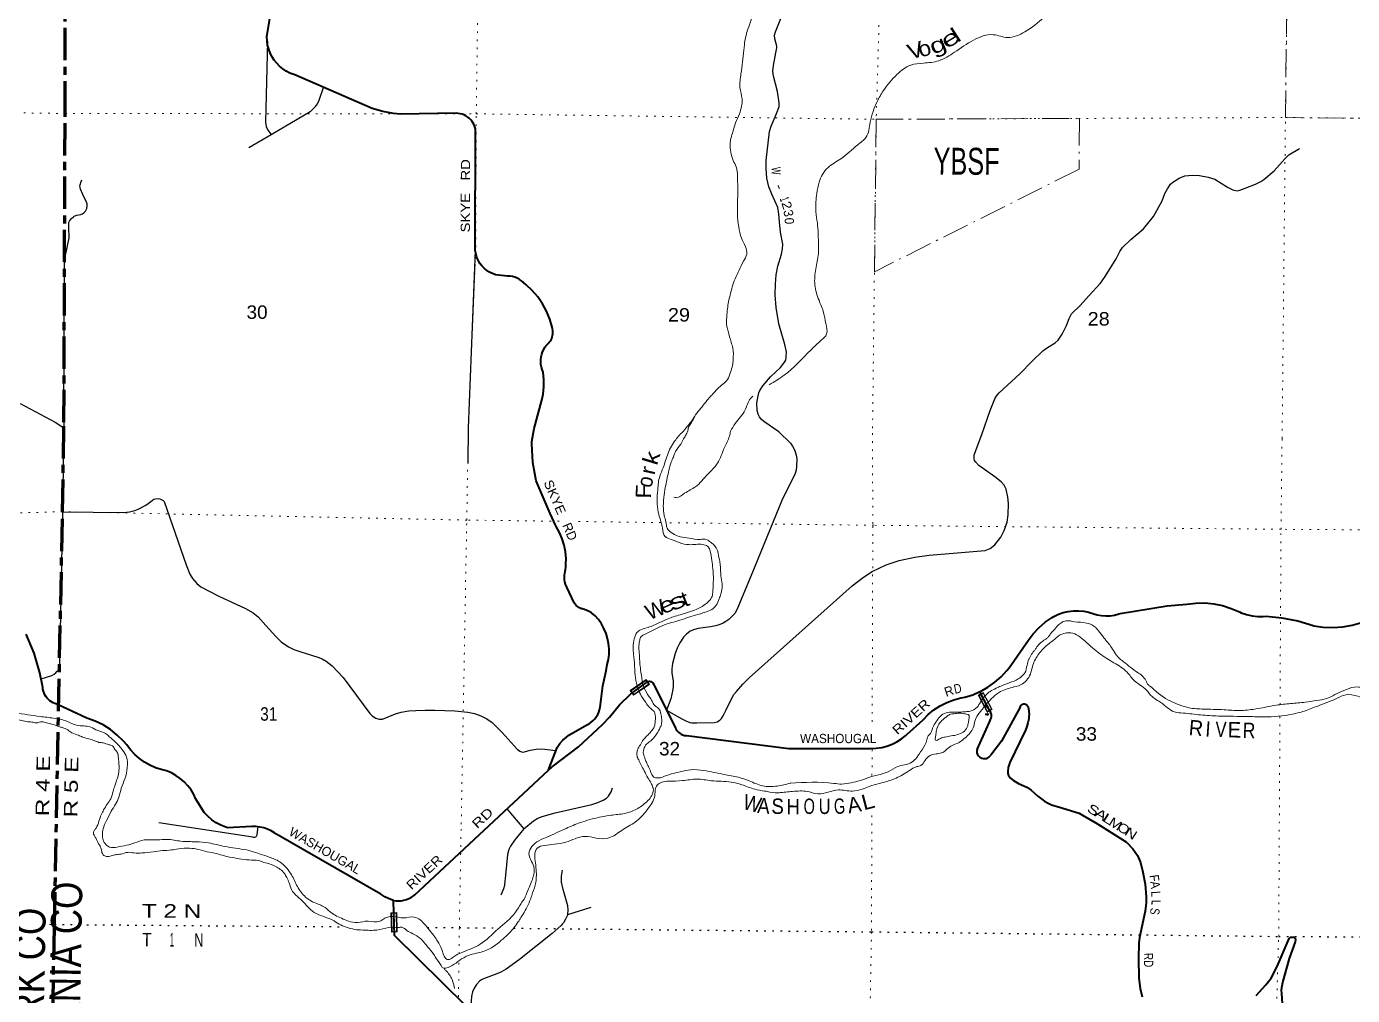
# Model space of a CAD drawing. Header units: feet. Extents: x -481249 to -254670, y -730376 to -544252.
# Drawn here: x -320127 to -302916, y -691409 to -678822 of the extents above; entities that cross this region are included whole.
import ezdxf
from ezdxf.enums import TextEntityAlignment as Align

# ---------------------------------------------------------------- set-up
doc = ezdxf.new("R2010")
doc.units = ezdxf.units.FT
doc.header["$LTSCALE"] = 70
for name, pattern in [('DOT_DASHED', [7.7, 5, -1.2, 0.3, -1.2]), ('DOTTED', [1.5, 0.3, -1.2]), ('LONG_DASH_SHORT_DASH', [9.9, 6, -1.2, 1.5, -1.2])]:
    doc.linetypes.add(name, pattern=pattern)
for name, color, linetype, lineweight in [('11', 7, 'LONG_DASH_SHORT_DASH', 60), ('26', 7, 'Continuous', 40), ('27', 7, 'Continuous', 13), ('29', 7, 'Continuous', 25), ('31', 7, 'Continuous', 13), ('39', 7, 'Continuous', 13), ('41', 7, 'Continuous', 13), ('44', 7, 'DOT_DASHED', 13), ('6', 7, 'DOTTED', 25), ('61', 7, 'Continuous', 13), ('7', 7, 'DOTTED', 13)]:
    doc.layers.add(name, color=color, linetype=linetype, lineweight=lineweight)
doc.layers.add('12', color=7, linetype='Continuous')
doc.layers.add('30', color=7, linetype='Continuous')

msp = doc.modelspace()

# ---------------------------------------------------------------- linework, layer by layer
at = {"layer": '11'}
for points in [[(-319641.43, -683962.72), (-319626.52, -679952.84), (-319631.01, -674639.32), (-319662.13, -669373.55), (-319514.74, -664080.04), (-319471.65, -658803.22), (-319294.19, -653664.43), (-319210.59, -648350.04), (-319207.82, -643094.74), (-319203.18, -638320.79)], [(-320091.77, -711793.19), (-319965.6, -706366.29), (-319927.27, -701065.78), (-319863.26, -695795.63), (-319764.79, -690485.84), (-319659.74, -685124.06), (-319641.43, -683962.72)]]:
    msp.add_lwpolyline(points, dxfattribs=at)
at = {"layer": '26'}
for p, q in [((-307786.04, -688211.23), (-307632.93, -687865.59)), ((-305846.34, -689421.94), (-306257.27, -689162.91)), ((-315359.35, -690335.42), (-315363.77, -690172.47))]:
    msp.add_line(p, q, dxfattribs=at)
for points in [[(-316997.24, -679062.97), (-317005.11, -679010.05), (-317007.41, -678956.6), (-316905.16, -678314.54)], [(-313538.11, -684045.74), (-313438.03, -683674.99), (-313422.24, -683598.16), (-313411.89, -683502.45), (-313411.6, -683406.19), (-313421.38, -683310.42), (-313421.41, -683310.36), (-313434.38, -683279.08), (-313444, -683246.62), (-313450.19, -683213.33), (-313452.85, -683179.57), (-313451.98, -683145.72), (-313447.57, -683112.15), (-313439.68, -683079.23), (-313428.39, -683047.3), (-313413.82, -683016.74), (-313397.51, -682989.01), (-313378.38, -682963.15), (-313356.66, -682939.42), (-313354.87, -682937.68), (-313341.85, -682924.21), (-313329.36, -682908.36), (-313318.6, -682891.29), (-313309.69, -682873.19), (-313302.71, -682854.26), (-313297.75, -682834.71), (-313294.86, -682814.74), (-313294.27, -682799.45), (-313295.35, -682775.5), (-313300.86, -682749.45), (-313305.62, -682726.9), (-313336.29, -682622.15), (-313377.74, -682521.18), (-313429.52, -682425.09), (-313491.06, -682334.94), (-313561.69, -682251.72), (-313640.63, -682176.34), (-313676.83, -682145.74), (-313701.89, -682124.55), (-313726.83, -682107.89), (-313731.72, -682104.69), (-313759.71, -682090.28), (-313789.07, -682078.87), (-313819.45, -682070.59), (-313850.53, -682065.54), (-313881.97, -682063.76), (-314037.89, -682045.71), (-314058.18, -682039.44), (-314093.33, -682025.35), (-314126.81, -682007.67), (-314158.25, -681986.58), (-314187.33, -681962.32), (-314213.7, -681935.16), (-314237.1, -681905.38), (-314257.25, -681873.33), (-314273.94, -681839.34), (-314286.99, -681803.79), (-314296.25, -681767.08), (-314301.62, -681729.6), (-314298.28, -680168.29), (-314301.34, -680150.68), (-314308.17, -680124.94), (-314317.65, -680100.06), (-314329.68, -680076.3), (-314344.14, -680053.93), (-314360.85, -680033.19), (-314379.63, -680014.32), (-314400.29, -679997.51), (-314422.59, -679982.95), (-314446.29, -679970.8), (-314471.13, -679961.2), (-314496.84, -679954.24), (-314523.13, -679950.01), (-314549.72, -679948.56), (-315272.56, -679961.23), (-315365, -679952.77), (-315504.18, -679927.74), (-315639.97, -679888.31), (-316645.35, -679450.35), (-316658.83, -679446.03), (-316708.59, -679426.39), (-316756.03, -679401.65), (-316800.63, -679372.09), (-316841.89, -679338.03), (-316879.36, -679299.84), (-316912.63, -679257.95), (-316941.35, -679212.8), (-316965.19, -679164.9), (-316983.89, -679114.78), (-316997.24, -679062.97)], [(-313353.46, -688482.24), (-313344.01, -688457.48), (-313240.19, -688185.46), (-313204.45, -688136.76), (-313163.82, -688092.06), (-313118.74, -688051.85), (-313086.34, -688027.68), (-312854.67, -687893.72), (-312825.6, -687877.77), (-312798.35, -687858.87), (-312773.23, -687837.23), (-312750.5, -687813.07), (-312730.43, -687786.68), (-312713.22, -687758.33), (-312699.08, -687728.34), (-312688.14, -687697.03), (-312680.54, -687664.75), (-312679.97, -687661.52), (-312644.91, -687385.58), (-312601.76, -687191.64), (-312589.83, -687109.88), (-312574.5, -687043.08), (-312566.23, -686975.04), (-312565.12, -686906.51), (-312571.19, -686838.24), (-312584.35, -686770.97), (-312604.47, -686705.46), (-312631.34, -686642.4), (-312664.64, -686582.5), (-312704.03, -686526.4), (-312747.33, -686476.53), (-312767.81, -686457.56), (-312794.11, -686437.56), (-312822.36, -686420.41), (-312852.24, -686406.31), (-312883.43, -686395.41), (-312915.59, -686387.84), (-312923.08, -686385.25), (-312942.14, -686377.07), (-312960.23, -686366.94), (-312977.17, -686354.97), (-312992.76, -686341.3), (-313006.84, -686326.07), (-313019.25, -686309.46), (-313115.39, -686106.16), (-313123, -686090.15), (-313133.02, -686063.47), (-313140.19, -686035.88), (-313144.44, -686007.69), (-313145.72, -685979.21), (-313144.01, -685950.76), (-313139.34, -685922.64), (-313130.4, -685875.56), (-313128.29, -685850.73), (-313126.15, -685825.58), (-313125.65, -685800.73), (-313124.35, -685736.56), (-313131.89, -685647.7), (-313148.67, -685560.11), (-313174.52, -685474.75), (-313209.14, -685392.57), (-313252.17, -685314.45), (-313256.55, -685307.48), (-313330.84, -685146.37), (-313512.34, -684723.63), (-313553.09, -684484.35), (-313568.61, -684242.13), (-313568.76, -684212.28), (-313538.11, -684045.74)], [(-307760.44, -687465.47), (-307742.77, -687457.82), (-307646.92, -687403.83), (-307557.24, -687340.12), (-307474.7, -687267.38), (-307400.22, -687186.41), (-307372.05, -687150.83), (-307125.98, -686799.33), (-307060.15, -686711.74), (-306985.53, -686631.51), (-306902.94, -686559.52), (-306813.27, -686496.55), (-306794.25, -686484.92), (-306733.42, -686456.66), (-306669.97, -686434.91), (-306604.6, -686419.92), (-306538.01, -686411.84), (-306470.95, -686410.77), (-306404.14, -686416.71), (-306338.32, -686429.61), (-306327.3, -686432.48), (-306231.56, -686463.67), (-306175.22, -686473.33), (-306118.18, -686477.05), (-306061.07, -686474.79), (-306004.5, -686466.57), (-305949.11, -686452.48), (-305933.14, -686447.25), (-305322.99, -686346.49), (-305067.08, -686323.52), (-304950.59, -686310.35), (-304833.35, -686309.44), (-304716.67, -686320.79), (-304601.81, -686344.27), (-304490.03, -686379.63), (-304382.56, -686426.47), (-304359.76, -686438.2), (-304290.27, -686461.06), (-304218.77, -686476.53), (-304146.04, -686484.44), (-304072.89, -686484.71), (-304037.98, -686482.13), (-303830.73, -686501.47), (-303626.63, -686542.37), (-303427.92, -686604.37), (-303418.86, -686607.76), (-303294.2, -686625.26), (-303168.39, -686629.63), (-303042.81, -686620.83), (-302918.84, -686598.96)], [(-302918.84, -686598.96), (-302797.84, -686564.24)], [(-315363.77, -690172.47), (-315419.22, -690152.44), (-315475.69, -690125.29), (-315529.02, -690092.38), (-316891.49, -689306.92), (-316907.59, -689295.87), (-316952.33, -689269.71), (-316999.56, -689248.37), (-317048.76, -689232.09), (-317099.39, -689221.03), (-317150.91, -689215.33), (-317202.73, -689215.05), (-317519.17, -689231.26), (-317541.56, -689223.77), (-317604.96, -689197.46), (-317665.27, -689164.68), (-317721.82, -689125.77), (-317773.99, -689081.16), (-317821.21, -689031.35), (-317933.29, -688847.76), (-317957, -688797.72), (-317992.03, -688738.89), (-318033.03, -688684.05), (-318079.53, -688633.79), (-318131.03, -688588.67), (-318186.96, -688549.17), (-318246.72, -688515.75), (-318309.64, -688488.75), (-318377.29, -688474.33), (-318453.84, -688450.03), (-318527.43, -688417.86), (-318597.25, -688378.18), (-318662.55, -688331.41), (-318722.59, -688278.08), (-318776.73, -688218.76), (-318824.38, -688154.11), (-318867.3, -688104.88), (-318948.79, -688025.64), (-319038.12, -687955.36), (-319134.31, -687894.8), (-319236.3, -687844.63), (-319342.97, -687805.4), (-319725.31, -687626.56), (-319733.76, -687624.61), (-319758.05, -687617.17), (-319781.43, -687607.23), (-319803.64, -687594.9), (-319824.44, -687580.32), (-319843.61, -687563.64), (-319860.92, -687545.06), (-319876.2, -687524.76), (-319889.27, -687502.98), (-319900, -687479.95), (-319908.26, -687455.93), (-319913.96, -687431.17), (-319917.04, -687405.96), (-319954.36, -687215.54), (-320028.85, -686960.42), (-320129.61, -686714.49)], [(-313353.46, -688482.24), (-313305.01, -688437.01), (-312962.94, -688179.42), (-312649.67, -687887.48), (-312561.32, -687793.12), (-312429.2, -687634.67), (-312281.24, -687490.91), (-312270.98, -687479.77), (-312064.74, -687333.7)], [(-312064.74, -687333.7), (-312059.55, -687331.27), (-312054.12, -687329.41), (-312048.54, -687328.12), (-312042.85, -687327.42), (-312037.11, -687327.32), (-312031.4, -687327.82), (-312025.77, -687328.92), (-312023.1, -687329.73), (-311998.11, -687345.66), (-311985.67, -687370.67), (-311704.24, -687936.89), (-311695.12, -687952.87), (-311684.38, -687967.81), (-311672.13, -687981.54), (-311658.52, -687993.92), (-311643.69, -688004.81), (-311627.8, -688014.09), (-311611.03, -688021.66), (-311610.76, -688021.75), (-311585.7, -688029.39), (-311560.76, -688032.53), (-310233.91, -688199.71), (-309167.05, -688200.57), (-309096.63, -688197.29), (-309026.93, -688186.68), (-308958.73, -688168.83), (-308892.76, -688143.96), (-308829.76, -688112.33), (-308770.41, -688074.28), (-308715.36, -688030.24), (-308701.37, -688017.44), (-308490.38, -687826.24), (-308422.4, -687758.46), (-308347.71, -687698.15), (-308267.13, -687645.99), (-308181.53, -687602.53), (-308091.86, -687568.26), (-307999.1, -687543.55), (-307948.73, -687534.38), (-307843.75, -687501.5), (-307760.44, -687465.47)], [(-307632.93, -687865.59), (-307620.08, -687837.78), (-307614.32, -687824.55), (-307607.2, -687804.88), (-307601.44, -687783.52), (-307603.47, -687758.76), (-307611.61, -687734.18), (-307623.13, -687710.1), (-307740.74, -687490.68), (-307760.44, -687465.47)], [(-307229.54, -687661.22), (-307472.6, -688102.87), (-307610.74, -688287.44)], [(-307229.54, -687661.22), (-307216.11, -687638.29), (-307206.77, -687628.95), (-307187.58, -687618.57), (-307172.52, -687619.6), (-307161.1, -687623.75), (-307137.76, -687643.49), (-307126.85, -687660.1), (-307119.59, -687686.06), (-307112.85, -687751.49), (-307115.44, -687789.9), (-307117.51, -687813.78), (-307129.45, -687867.79), (-307142.42, -687915.55), (-307158.51, -687963.32), (-307361.94, -688382.84), (-307383.72, -688447.23), (-307391, -688499.14), (-307388.91, -688525.11), (-307380.61, -688548.99), (-307353.64, -688586.37), (-307316.26, -688616.49), (-307249.85, -688652.83), (-307141.91, -688702.67), (-307087.92, -688740.06), (-307000.75, -688818.98), (-306915.11, -688883.36), (-306867.9, -688910.36), (-306820.66, -688931.12), (-306689.39, -688972.66), (-306506.72, -689026.66), (-306462.59, -689042.24), (-306419.53, -689064.04), (-306257.27, -689162.91)], [(-307786.04, -688211.23), (-307790.59, -688234.34), (-307790.59, -688255.11), (-307782.29, -688276.92), (-307770.87, -688294.57), (-307754.27, -688311.18), (-307728.32, -688326.76), (-307709.64, -688330.91), (-307689.92, -688331.95), (-307666.04, -688329.87), (-307647.36, -688321.57), (-307634.91, -688311.18), (-307610.74, -688287.44)], [(-315363.77, -690172.47), (-315330.09, -690177.51), (-315296.08, -690179.01), (-315262.09, -690176.94), (-315228.5, -690171.33), (-315195.68, -690162.25), (-315164, -690149.78), (-315133.79, -690134.06), (-315105.39, -690115.28), (-315088.25, -690101.7), (-313353.46, -688482.24)], [(-305846.34, -689421.94), (-305765.65, -689503.29), (-305706.49, -689588.44), (-305666.01, -689679.82), (-305635.91, -689804.43), (-305605.81, -689964.35), (-305594.4, -690128.41), (-305595.43, -690205.26), (-305606.85, -690311.18), (-305681.58, -690655.93), (-305687.81, -690728.62), (-305691.96, -690930.07), (-305687.81, -691181.37), (-305673.28, -691316.36), (-305646.29, -691426.43)], [(-312301.94, -692414.32), (-312346, -692403.14), (-312459.12, -692383.1), (-312519.21, -692376), (-312573.72, -692375), (-312629.53, -692379.53), (-312747.39, -692379.98), (-312864.65, -692368.11), (-312980.03, -692344.05), (-313092.26, -692308.05), (-313200.11, -692260.53), (-313302.41, -692201.99), (-314010.6, -691802.93), (-314418.15, -691549.68), (-315351.37, -690629.45), (-315359.35, -690335.42)], [(-304164.18, -691409.83), (-304041.71, -691270.67), (-303973.2, -691181.38), (-303931.69, -691110.76), (-303879.79, -691000.68), (-303738.64, -690668.39), (-303730.86, -690658.01), (-303716.33, -690652.82), (-303702.84, -690649.7), (-303680.52, -690651.77), (-303664.44, -690662.16), (-303655.1, -690674.62), (-303654.06, -690681.89), (-303659.76, -690709.93), (-303738.64, -690930.07), (-303821.67, -691220.82), (-303838.28, -691308.06), (-303840.36, -691339.21), (-303838.28, -691382.82), (-303825.82, -691578.04)]]:
    msp.add_lwpolyline(points, dxfattribs=at)
at = {"layer": '29'}
for p, q in [((-317001.15, -679011.76), (-317027.04, -680065.11)), ((-314301.62, -681729.6), (-314392.85, -684034.2)), ((-319641.43, -683962.72), (-319633.76, -681912.22)), ((-320208.92, -683719.43), (-319756.58, -683961.14)), ((-319756.58, -683961.14), (-319642.64, -684036.73)), ((-314392.85, -684034.2), (-314398.18, -684497.99)), ((-318339.92, -684993.12), (-318054.02, -685814.32)), ((-319659.74, -685124.06), (-318867.2, -685133.62)), ((-309407.84, -686087.05), (-310745.89, -687282.62)), ((-313892.25, -688985.21), (-313670.2, -689245.67)), ((-317188.24, -689353.41), (-318409.18, -689166.44)), ((-313101.95, -690355.98), (-312796.66, -690261.53))]:
    msp.add_line(p, q, dxfattribs=at)
for points in [[(-310354.61, -681360.49), (-310359.94, -681260.23), (-310375.93, -681174.92), (-310452.67, -681000.03), (-310489.97, -680906.18), (-310516.62, -680791.01), (-310524.08, -680665.18), (-310525.15, -680560.67), (-310482.51, -680185.3), (-310463.32, -680114.91), (-310410.04, -679993.35), (-310373.79, -679910.16), (-310358.87, -679861.1), (-310358.88, -679814.19), (-310380.19, -679664.89), (-310431.35, -679468.68), (-310438.81, -679400.42), (-310431.35, -679327.91), (-310399.37, -679165.82), (-310386.58, -679099.7), (-310388.72, -679076.24), (-310414.3, -678982.4), (-310416.42, -678935.47), (-310405.77, -678892.82), (-310337.56, -678717.93)], [(-316447.26, -679929.95), (-316408.67, -679897.39), (-316374.56, -679861.13), (-316348.98, -679824.87), (-316327.66, -679780.09), (-316272.24, -679613.73)], [(-316447.26, -679929.95), (-316952.25, -680230.11), (-317241.95, -680398.67)], [(-317027.04, -680065.11), (-317018.34, -680119.2), (-316999.15, -680161.86), (-316952.25, -680230.11)], [(-305793.78, -681586.61), (-305629.64, -681450.11), (-305497.47, -681288.02), (-305386.63, -681087.53), (-305349.32, -680989.42), (-305318.41, -680929.7), (-305276.84, -680869.99), (-305245.93, -680844.39), (-305163.86, -680791.07), (-305092.45, -680763.34), (-304997.58, -680752.68), (-304900.59, -680759.08), (-304788.67, -680778.27), (-304704.47, -680806), (-304538.2, -680908.38), (-304466.78, -680944.63), (-304414.56, -680955.3), (-304377.25, -680946.77), (-304307.97, -680921.17), (-304175.8, -680869.99), (-304104.39, -680835.86), (-304064.95, -680810.27), (-303932.79, -680695.09), (-303795.29, -680541.53), (-303740.93, -680490.34), (-303604.5, -680405.03)], [(-319633.76, -681912.22), (-319620.37, -681796.64), (-319575.6, -681566.3), (-319574, -681527.9), (-319577.74, -681468.19), (-319579.87, -681385.01), (-319577.73, -681366.88), (-319570.8, -681350.88), (-319556.68, -681331.16), (-319545.76, -681318.89), (-319536.96, -681309.83), (-319515.91, -681293.3), (-319506.58, -681285.84), (-319496.73, -681280.5), (-319486.33, -681276.78), (-319474.34, -681274.11), (-319424.26, -681265.58), (-319412.79, -681260.78), (-319399.73, -681253.84), (-319382.08, -681241.63), (-319369.62, -681230.39), (-319360.75, -681219.23), (-319352.3, -681201.59), (-319345.38, -681184.53), (-319338.98, -681156.8), (-319338.71, -681142.94), (-319341.12, -681126.94), (-319350.17, -681103.49), (-319396.54, -681003.24), (-319426.39, -680935), (-319432.24, -680913.67), (-319433.3, -680888.07), (-319430.65, -680877.41), (-319417.86, -680836.89), (-319407.2, -680813.43)], [(-310361.45, -684088.3), (-310554.99, -683953.98), (-310590.16, -683924.11), (-310613.61, -683889.98), (-310630.66, -683857.99), (-310644.52, -683808.95), (-310647.72, -683715.1), (-310631.73, -683621.26), (-310621.07, -683580.73), (-310609.35, -683550.87), (-310567.78, -683489.03), (-310469.72, -683373.85), (-310341.82, -683250.15), (-310295.98, -683196.82), (-310272.54, -683156.3), (-310265.08, -683117.92), (-310262.94, -683047.53), (-310282.13, -682951.56), (-310363.13, -682682.83), (-310397.24, -682473.81), (-310411.1, -682307.44), (-310405.77, -682170.95), (-310396.17, -682049.37), (-310375.92, -681936.35), (-310329.03, -681778.52), (-310314.1, -681708.12), (-310311.97, -681650.55), (-310341.82, -681492.72), (-310354.61, -681360.49)], [(-307727.07, -684123.27), (-307618.54, -683809), (-307559.92, -683657.57), (-307532.2, -683614.92), (-307503.43, -683578.66), (-307234.83, -683335.52), (-307072.82, -683169.16), (-306936.39, -683036.92), (-306872.44, -682990), (-306774.38, -682930.28), (-306733.87, -682896.16), (-306684.84, -682819.37), (-306629.42, -682704.2), (-306595.31, -682614.62), (-306561.2, -682554.9), (-306450.36, -682444), (-306339.51, -682320.29), (-306187.09, -682153.94), (-306126.33, -682068.62), (-305981.38, -681838.28), (-305934.48, -681744.44), (-305900.37, -681693.25), (-305793.78, -681586.61)], [(-319641.43, -683962.72), (-319659.74, -685124.06), (-319700.71, -687117.81)], [(-310361.45, -684088.3), (-310212.54, -684234.37), (-310183.48, -684273.83), (-310154.42, -684327.83), (-310137.81, -684390.14), (-310129.51, -684435.83), (-310131.58, -684535.51), (-310137.81, -684583.28), (-310155.69, -684641.3)], [(-309407.84, -686087.05), (-309260.78, -685976.83), (-309151.8, -685902.06), (-308968.1, -685814.84), (-308798.92, -685756.68), (-308598.61, -685715.15), (-308408.67, -685690.23), (-307682.14, -685627.92), (-307617.8, -685603.01), (-307557.59, -685553.16), (-307480.8, -685455.55), (-307437.2, -685370.4), (-307399.84, -685262.41), (-307383.23, -685166.87), (-307381.16, -685017.34), (-307387.38, -684934.26), (-307411.25, -684832.5), (-307437.2, -684780.58), (-307475.6, -684736.97), (-307557.59, -684672.58), (-307765.17, -684523.05), (-307806.69, -684479.45), (-307821.23, -684458.68), (-307827.45, -684431.67), (-307825.38, -684388.07), (-307798.39, -684315.37), (-307727.07, -684123.27)], [(-310155.69, -684641.3), (-310312.32, -684958.51), (-310721.61, -685954.88), (-310906.34, -686401.08)], [(-318867.2, -685133.62), (-318789.71, -685124.3), (-318756.5, -685118.07), (-318720.17, -685107.68), (-318677.62, -685092.11), (-318644.41, -685075.49), (-318587.32, -685045.38), (-318566.57, -685030.84), (-318495.99, -684977.88), (-318475.23, -684963.34), (-318454.47, -684956.07), (-318417.11, -684954), (-318397.39, -684957.11), (-318369.37, -684968.54), (-318353.8, -684979.96), (-318339.92, -684993.12)], [(-318054.02, -685814.32), (-318006.1, -685937.38), (-317971.85, -685993.45), (-317916.84, -686057.83), (-317863.91, -686101.44), (-317639.73, -686217.75), (-317286.84, -686379.74), (-317186.16, -686437.89), (-317120.78, -686491.89), (-317021.14, -686604.04), (-316892.44, -686745.26), (-316819.78, -686813.8), (-316726.38, -686878.18), (-316655.79, -686913.49), (-316564.46, -686944.64), (-316344.43, -687015.25), (-316290.46, -687036.02), (-316236.48, -687067.17), (-316157.61, -687127.4), (-316016.46, -687276.93), (-315671.87, -687746.29), (-315641.77, -687775.38), (-315591.95, -687806.53), (-315548.36, -687821.07), (-315505.81, -687821.06), (-315339.75, -687750.44), (-315263.98, -687729.69), (-315166.42, -687713.07), (-315074.05, -687704.75), (-314951.57, -687700.61), (-314824.95, -687700.6), (-314568.59, -687713.06)], [(-310906.34, -686401.08), (-310933.34, -686445.14), (-310970.18, -686483.57), (-311012.22, -686524.06), (-311049.06, -686550.03), (-311085.91, -686573.91), (-311136.24, -686593.64), (-311183.48, -686608.17), (-311250.41, -686618.56), (-311410.25, -686639.33), (-311457.48, -686652.83), (-311511.96, -686676.71), (-311559.2, -686713.05), (-311601.22, -686753.56), (-311648.96, -686828.32), (-311681.67, -686897.89), (-311709.16, -686965.39), (-311740.3, -687096.23), (-311748.62, -687166.83), (-311748.6, -687216.69), (-311734.07, -687326.76), (-311732.02, -687386.98), (-311736.15, -687434.75), (-311748.62, -687496.01), (-311765.21, -687553.13), (-311821.25, -687700.59)], [(-319935.82, -687293.58), (-319799.08, -687250.94), (-319769.49, -687235.37), (-319747.19, -687217.71), (-319732.13, -687202.14), (-319713.97, -687180.33), (-319706.18, -687160.6), (-319700.71, -687117.81)], [(-311821.25, -687700.59), (-311620.96, -687816.88), (-311569.59, -687840.76), (-311517.17, -687860.49), (-311489.67, -687865.69), (-311427.92, -687866.72), (-311201.65, -687862.57), (-311162.73, -687852.19), (-311129, -687831.42), (-311106.69, -687809.61), (-311085.41, -687777.42), (-311045.97, -687698.5), (-310975.39, -687555.2), (-310944.25, -687499.13), (-310913.12, -687459.67), (-310828.01, -687366.21), (-310745.89, -687282.62)], [(-314568.59, -687713.06), (-314398.37, -687729.68), (-314313.26, -687746.29), (-314228.16, -687777.44), (-314153.43, -687816.9), (-314084.93, -687862.59), (-313952.07, -687993.43), (-313759.03, -688207.35), (-313725.81, -688236.42), (-313688.45, -688246.81), (-313663.54, -688244.73), (-313590.89, -688223.96), (-313509.93, -688209.42), (-313458.04, -688203.19), (-313397.84, -688207.35), (-313262.91, -688228.12)], [(-313670.2, -689245.67), (-313547.3, -689141.93), (-313489.18, -689104.54), (-313435.21, -689081.7), (-313267.07, -689033.93), (-312787.56, -688925.94), (-312710.75, -688901.01), (-312642.25, -688869.86), (-312600.74, -688847.02), (-312573.75, -688820.02), (-312538.46, -688763.94), (-312521.86, -688709.95)], [(-317188.24, -689353.41), (-317168.02, -689352.68), (-317152.45, -689346.45), (-317138.96, -689333.99), (-317132.22, -689318.41), (-317121.15, -689218.62)], [(-313670.2, -689245.67), (-313789.13, -689386.99), (-313845.18, -689470.06), (-313868.01, -689513.67), (-313884.62, -689575.98), (-313911.6, -689845.97), (-313921.98, -689968.5), (-313924.06, -689978.88), (-313934.44, -690022.5), (-313971.8, -690103.49)], [(-313101.95, -690355.98), (-313097.89, -690296.63), (-313102.04, -690244.71), (-313160.16, -690030.8), (-313180.92, -689935.26), (-313182.99, -689918.65), (-313182.99, -689860.5), (-313168.46, -689781.58)], [(-313101.95, -690355.98), (-313130.05, -690417.08), (-313156.52, -690462.76), (-313173.13, -690481.46), (-313188.18, -690500.15), (-313304.42, -690601.92), (-313727.88, -690942.51), (-313902.25, -691065.05), (-313963.48, -691100.35), (-314020.57, -691127.35), (-314194.94, -691191.73), (-314219.84, -691206.27), (-314245.79, -691223.92), (-314284.19, -691266.5), (-314316.37, -691315.3), (-314338.16, -691359.96), (-314351.65, -691423.3), (-314354.77, -691480.41), (-314352.7, -691586.33)]]:
    msp.add_lwpolyline(points, dxfattribs=at)
at = {"layer": '29', "linetype": 'DOTTED', "lineweight": 100}
msp.add_arc((-307840.86, -687715.72), 188.62, 344.44608, 29.01304, dxfattribs=at)
at = {"layer": '31'}
msp.add_line((-307707.66, -687472.64), (-307591.04, -687693.77), dxfattribs=at)
msp.add_line((-307707.66, -687472.64), (-307591.04, -687693.77), dxfattribs=at)
at = {"layer": '39'}
msp.add_line((-312167.03, -687371.25), (-312167.09, -687370.94), dxfattribs=at)
for points in [[(-311249.46, -683626.19), (-311229.09, -683605.43), (-311158.04, -683528.19), (-311087.19, -683466.97), (-311028.39, -683407.61), (-310989.13, -683311.91), (-310963.99, -683224.04), (-310954.99, -683145.99), (-310959.14, -682999.62), (-310980.19, -682923.19), (-311020.41, -682780.36), (-311037.63, -682718), (-311038.08, -682595.73), (-311028.7, -682487.62), (-310994.43, -682311.68), (-310929.68, -682100.06), (-310876.19, -681986.51), (-310820.67, -681870.98), (-310777.44, -681777.34), (-310794.25, -681682.92), (-310846.89, -681572), (-310883.04, -681423.21), (-310898.93, -681256.64), (-310896.54, -681068.27), (-310894.53, -680909.95), (-310898.75, -680769.59), (-310915.18, -680645.11), (-310954.17, -680562.43), (-310984.81, -680453.8), (-310995.47, -680347.43), (-310959.43, -680189.56), (-310923.93, -680073.77), (-310874.39, -679956.15), (-310845.14, -679860.33), (-310839.89, -679762.18), (-310866.05, -679615.53), (-310853.75, -679435.3), (-310815.85, -679131.13), (-310800.08, -678993.04), (-310733.23, -678773.43), (-310674.59, -678569.75), (-310658.56, -678411.62), (-310555.38, -678168.43), (-310521.36, -678012.53), (-310467.57, -677874.93), (-310435.81, -677739.05), (-310405.9, -677591.12), (-310430.14, -677450.5), (-310452.19, -677295.88), (-310452.77, -677183.63), (-310456.13, -677133.48), (-310447.26, -677065.45), (-310420.27, -676989.63), (-310417.28, -676911.5), (-310448.1, -676816.9), (-310485.47, -676764.3), (-310518.38, -676675.69), (-310499.78, -676629.83), (-310488.72, -676547.79), (-310493.63, -676461.54), (-310512.76, -676391.14), (-310551.23, -676268.38), (-310552.47, -676208.24), (-310629.8, -675992.77), (-310656.12, -675858.14), (-310660.67, -675743.83), (-310693.57, -675655.22), (-310697.92, -675524.88), (-310734.78, -675432.2), (-310798.47, -675403.31), (-310866.6, -675408.44), (-310986, -675352.78), (-311079.23, -675285.42), (-311148.5, -675222.39), (-311283.18, -675108.4), (-311342.69, -675065.54), (-311454.47, -675040.04), (-311598.22, -675010.11), (-311694.07, -674990.83), (-311743.7, -674958.12), (-311798.9, -674891.26), (-311843.94, -674812.5), (-311954.27, -674672.77), (-312066.88, -674555.06), (-312142.53, -674522.01), (-312241.92, -674466.61), (-312367.63, -674434.91), (-312531.58, -674418.75), (-312610.2, -674461.83), (-312761.11, -674522), (-312985.66, -674549.16), (-313245.32, -674503.7)], [(-310486.41, -683475.5), (-310293.47, -683352.02), (-309946.51, -683024.79), (-309812.78, -682898.25), (-309741.65, -682814.99), (-309751.93, -682678.56), (-309780.2, -682539.89), (-309840.2, -682378.77), (-309893.7, -682177.64), (-309883.07, -681971.34), (-309848.49, -681771.35), (-309849.82, -681560.88), (-309857.84, -681404.44), (-309876.12, -681267.91), (-309880.01, -681101.5), (-309868.6, -680991.41), (-309838.7, -680843.48), (-309726.22, -680656.53), (-309556.58, -680540.48), (-309338.07, -680358.91), (-309230.74, -680262.09), (-309174.15, -680062.39), (-309086.75, -679800.96), (-309002.77, -679651.73), (-308827.99, -679445.55), (-308650.28, -679323.58), (-308485.79, -679297.66), (-308285.21, -679266.19), (-308081.62, -679156.58), (-307833.37, -678997.46), (-307578.26, -678928.61), (-307394.55, -678965.07), (-307167.38, -678889.84), (-306922.77, -678702.61), (-306754.38, -678526.41), (-306576.56, -678396.43), (-306357.27, -678311.08), (-306167.9, -678217.33), (-306023.56, -678201.17), (-305902.63, -678136.59), (-305884.51, -678128.81), (-305632.26, -677969.73), (-305518.09, -677965.2), (-305243.14, -677910.64), (-304905.69, -677820.82), (-304623.25, -677650.11), (-304477.82, -677547.77), (-304317.71, -677393.51), (-304164.46, -677148.97), (-304086.23, -676979.61)], [(-311249.46, -683626.19), (-311310.13, -683700.59), (-311375.2, -683780.38), (-311442.72, -683866.32), (-311483.23, -683931.38), (-311572.85, -684044.32), (-311595.25, -684072)], [(-310989.13, -684079.98), (-310929.57, -683980.12), (-310797.17, -683801.45), (-310731.26, -683655.99), (-310699.93, -683624.71)], [(-311542.34, -684072.6), (-311528.65, -684016.09), (-311496.73, -683965.75), (-311456.22, -683894.55), (-311451.77, -683882.46)], [(-312201.18, -687386.98), (-312216.47, -687318.21), (-312231.75, -687173.02), (-312243.21, -687004.91), (-312254.67, -686909.39), (-312243.21, -686802.4), (-312212.65, -686706.88), (-312166.8, -686664.86), (-312078.92, -686634.29), (-311926.09, -686573.16), (-311811.46, -686519.67), (-311643.35, -686462.35), (-311532.55, -686427.97), (-311433.21, -686393.58), (-311333.86, -686340.09), (-311253.63, -686267.49), (-311234.52, -686240.75), (-311219.24, -686171.97), (-311215.42, -686095.56), (-311211.6, -686011.5), (-311219.24, -685862.49), (-311230.7, -685759.33), (-311253.63, -685637.06), (-311276.55, -685583.57), (-311333.86, -685553.01), (-311501.98, -685553.01), (-311620.42, -685537.72), (-311757.97, -685484.23), (-311838.21, -685446.03), (-311872.6, -685339.04), (-311926.09, -685128.9), (-311941.37, -684991.35), (-311933.73, -684838.52), (-311906.98, -684662.76), (-311864.95, -684555.78), (-311800, -684364.74), (-311700.66, -684188.99), (-311595.25, -684072)], [(-312136.23, -687348.78), (-312140.05, -687276.18), (-312155.33, -687184.48), (-312166.8, -687077.5), (-312170.62, -687008.73), (-312178.26, -686909.39), (-312178.26, -686855.9), (-312170.62, -686806.23), (-312155.33, -686756.56), (-312113.31, -686722.17), (-312010.14, -686672.5), (-311906.98, -686619.01), (-311780.9, -686573.16), (-311673.91, -686542.59), (-311559.29, -686504.38), (-311444.67, -686470), (-311314.76, -686427.97), (-311230.7, -686393.58), (-311177.21, -686340.09), (-311135.18, -686256.03), (-311116.08, -686191.08), (-311100.8, -686137.59), (-311116.08, -685931.27), (-311127.54, -685770.79), (-311150.47, -685663.81), (-311161.93, -685617.96), (-311181.03, -685587.39), (-311219.24, -685541.54), (-311249.81, -685518.62), (-311295.66, -685488.05), (-311383.53, -685484.23), (-311524.9, -685468.95), (-311643.35, -685449.85), (-311738.87, -685407.82), (-311811.46, -685339.04), (-311826.75, -685254.99), (-311849.67, -685174.75), (-311861.13, -685052.48), (-311849.67, -684903.47), (-311830.57, -684781.21), (-311811.46, -684685.69), (-311788.54, -684586.35), (-311757.97, -684479.37), (-311731.23, -684414.41), (-311696.84, -684334.18), (-311635.71, -684246.3), (-311597.5, -684177.52), (-311570.75, -684131.67), (-311542.34, -684072.6)], [(-310989.13, -684079.98), (-311003.19, -684141.7), (-311067.61, -684292.53), (-311157.9, -684493.7), (-311283.59, -684638.38), (-311445.51, -684800.64), (-311584.55, -684885.08), (-311695.24, -684939.81), (-311723.22, -684935.47)], [(-307698.63, -687659.46), (-307534.48, -687494.92), (-307482.49, -687460.62), (-307309.04, -687401.31), (-307200.22, -687361.17), (-307088.85, -687210.74), (-307064.01, -687116.17), (-306986.64, -686971.93), (-306858.63, -686840.11), (-306802.27, -686798.08), (-306716.89, -686730.17), (-306570.41, -686697.89), (-306387.46, -686806.24), (-306195.09, -686968.77), (-306012.24, -687087.13), (-305841.45, -687209.35), (-305750.55, -687316.59), (-305589.79, -687440.69), (-305516.66, -687525.68), (-305401.42, -687603.17), (-305226.6, -687723.44), (-305112.7, -687740.83), (-304886.77, -687763.59), (-304656.74, -687778.38), (-304264.5, -687785.12), (-304064.38, -687789.53), (-303695.69, -687753.93), (-303517.02, -687706.02), (-303346.16, -687639.99), (-303122.99, -687550.57), (-303000.36, -687501.98), (-302846.45, -687521.86), (-302687.09, -687591.88), (-302529.87, -687673.88), (-302355.92, -687509.76), (-302247.95, -687338.84), (-302138.18, -687185.96), (-302098.35, -687022.22), (-302096.82, -686701.82), (-302060.53, -686495.99), (-302061.69, -686237.63), (-302031.56, -686045.74), (-302043.45, -685853.35), (-302030.58, -685593.16), (-302057.36, -685480.69), (-301995.65, -685329.24), (-301823.79, -685173.1), (-301658.36, -685054.94), (-301406.62, -684915.79), (-301197.2, -684802.17), (-301031.5, -684659.98), (-300911.75, -684509.22), (-300848.67, -684415.86), (-300815.94, -684352.17), (-300765.62, -684326.74), (-300693.13, -684287.57), (-300661.93, -684222.15), (-300650.46, -684215.33)], [(-305550.08, -687384.46), (-305310.96, -687568.22), (-305199.44, -687619.63), (-305063.83, -687665.32), (-304865.92, -687687.74), (-304579.79, -687697.2), (-304379.74, -687707.63), (-304185.36, -687687.94), (-304044.98, -687663.6), (-303904.58, -687637.26), (-303720.21, -687617.46), (-303527.84, -687597.75), (-303381.5, -687577.49), (-303253.1, -687551), (-303144.46, -687500.24), (-303027.76, -687445.58), (-302891.18, -687403.17), (-302779.19, -687412.53), (-302687.7, -687465.7), (-302614.38, -687532.67), (-302540.51, -687549.59), (-302498.28, -687532.07), (-302482.07, -687514.24), (-302443.45, -687460.64), (-302404.43, -687370.99), (-302353.41, -687281.49), (-302297.94, -687151.99), (-302203.8, -686964.88), (-302183.65, -686770.86), (-302161.44, -686570.87), (-302140.54, -686308.78), (-302131.08, -686176.72), (-302117.44, -686028.69), (-302112.49, -685942.63), (-302111.67, -685868.55), (-302128.67, -685776.22), (-302153.39, -685657.77), (-302131.46, -685483.8), (-302079.86, -685342.24), (-302006.16, -685192.93), (-301967.67, -685151.34), (-301862.49, -685052.48), (-301691.23, -684950.41), (-301560.35, -684879.89), (-301405.14, -684781.63), (-301277.96, -684683.04), (-301185.26, -684626.08), (-301118.7, -684580.82), (-301031.92, -684515.78), (-300991.52, -684482.23), (-300930.53, -684396.85), (-300895.18, -684277.12), (-300846.75, -684241.65), (-300777.62, -684213.88)], [(-307736.99, -687586.62), (-307646.24, -687478.68), (-307600.39, -687448.11), (-307523.01, -687408.95), (-307468.57, -687385.07), (-307399.79, -687357.37), (-307365.4, -687344.95), (-307253.55, -687296.45), (-307192.96, -687247.11), (-307168.61, -687217.37), (-307140.43, -687119.04), (-307116.55, -687041.66), (-307100.31, -687009.18), (-307059.23, -686945.18), (-307034.4, -686912.7), (-307012.43, -686879.27), (-306963.71, -686827.69), (-306904.48, -686783.75), (-306886.34, -686772.28), (-306861.18, -686746.45), (-306853.07, -686736.54), (-306824.59, -686694.83), (-306794.24, -686665.15), (-306739.49, -686601.73), (-306689.02, -686562.29), (-306668.87, -686550.51), (-306632.74, -686540.94), (-306522.8, -686554.28), (-306366.84, -686570.18), (-306267.24, -686613.44), (-306211.82, -686670.18), (-306142.76, -686761.13), (-306044.08, -686888.49), (-305992.93, -686969.21), (-305937.6, -687033.96), (-305887.98, -687072.61), (-305792.75, -687149.86), (-305709.33, -687208.94), (-305596.45, -687318.45), (-305565.04, -687374.9), (-305550.08, -687384.46)], [(-311997.12, -688704.7), (-312020.09, -688651.67), (-312061.51, -688581.09), (-312110.6, -688489.04), (-312148.96, -688415.4), (-312181.18, -688349.43), (-312202.66, -688297.27), (-312201.12, -688242.04), (-312187.31, -688196.01), (-312168.9, -688166.86), (-312130.55, -688100.89), (-312058.44, -688021.11), (-312018.55, -687976.62), (-311978.66, -687916.79), (-311969.46, -687879.97), (-311964.86, -687824.73), (-311969.46, -687746.49), (-311987.87, -687712.74), (-312041.57, -687666.71), (-312089.13, -687602.28), (-312124.41, -687554.72), (-312201.97, -687383.44)], [(-311899.72, -688581.92), (-311923.43, -688581.09), (-311974.06, -688578.03), (-312009.35, -688538.14), (-312041.57, -688462.96), (-312069.18, -688404.66), (-312092.19, -688354.03), (-312112.14, -688292.66), (-312122.88, -688248.17), (-312113.67, -688209.82), (-312102.93, -688177.6), (-312075.32, -688140.78), (-312021.62, -688099.36), (-311958.72, -688025.71), (-311911.16, -687949), (-311891.21, -687899.91), (-311880.48, -687840.08), (-311889.68, -687767.97), (-311911.16, -687695.86), (-311947.98, -687660.58), (-311984.8, -687626.82), (-312007.81, -687585.4), (-312043.1, -687530.17), (-312076.85, -687478.01), (-312136.23, -687348.78)], [(-310214.85, -688650.53), (-309646.42, -688653.39), (-309546.44, -688662.61), (-309424.13, -688644.06), (-309305.75, -688617.45), (-309193.21, -688576.75), (-309046.64, -688536.46), (-308944.18, -688501.65), (-308821.35, -688435.05), (-308731.02, -688412.11), (-308634.56, -688377.22), (-308571.83, -688315.9), (-308541.33, -688272.21), (-308466, -688156.96), (-308439.21, -688087.2), (-308412.47, -688021.43), (-308402.37, -688013.54), (-308379.96, -687977.77), (-308349.08, -687900.04), (-308324.62, -687860.28), (-308269.75, -687784.84), (-308189.14, -687735.75), (-308107, -687728.73), (-308022.92, -687727.74), (-307936.79, -687722.77), (-307876.67, -687715.49), (-307788.57, -687664.95), (-307763.64, -687630.74), (-307736.99, -687586.62)], [(-320269.78, -687737.92), (-319951.12, -687783.88), (-319775.36, -687806.81), (-319607.23, -687845.02), (-319477.32, -687898.51), (-319293.91, -687921.44), (-319202.21, -687967.29), (-319102.86, -688005.5), (-319052.97, -688046.86), (-318976.86, -688113.26), (-318879.7, -688221.76), (-318827.75, -688311.18), (-318820.11, -688448.73), (-318850.68, -688593.93), (-318896.53, -688716.2), (-318927.1, -688830.83), (-319026.44, -689014.24), (-319087.58, -689136.51), (-319133.43, -689243.5), (-319141.07, -689319.92), (-319133.43, -689388.7), (-319095.22, -689449.83), (-319049.37, -689480.4), (-318950.02, -689480.4), (-318827.75, -689457.47), (-318720.77, -689426.91), (-318598.49, -689388.7), (-318430.37, -689388.7), (-318300.46, -689381.05), (-318124.69, -689403.98), (-317926, -689411.62), (-317765.52, -689426.91), (-317551.54, -689472.76), (-317413.99, -689495.68), (-317268.79, -689518.61), (-317093.02, -689572.1), (-316978.39, -689610.31), (-316840.84, -689671.45), (-316749.14, -689755.51), (-316688, -689839.57), (-316611.58, -689992.41), (-316504.59, -690129.97), (-316412.89, -690191.1), (-316275.33, -690252.24), (-316183.63, -690321.02), (-316122.49, -690366.87), (-316038.43, -690405.08), (-315946.73, -690443.29), (-315832.1, -690458.57), (-315694.54, -690443.29), (-315541.7, -690443.29), (-315488.21, -690412.72), (-315442.36, -690389.79), (-315302.12, -690391.3)], [(-310548.24, -688752.65), (-310408.37, -688774.36), (-310338.3, -688773.21), (-310159.96, -688755.33), (-309965.89, -688763.68), (-309854.08, -688789.06), (-309589.3, -688738.19), (-309405.33, -688754.43), (-309278.94, -688727.92), (-309188.48, -688692.96), (-308925.44, -688618.03), (-308756.47, -688541.97), (-308667.79, -688486.97), (-308571.15, -688436.06), (-308516.94, -688420.7), (-308468.23, -688359.2), (-308399.43, -688291.94), (-308321.13, -688270.86), (-308248.93, -688257.71), (-308196.52, -688224.3), (-308129.86, -688169.03), (-308021.23, -688120.28), (-307960.69, -688074.95), (-307847.22, -687950.15), (-307793.36, -687784.58), (-307725.52, -687697.43), (-307697.82, -687658.27)], [(-308331.33, -688070.81), (-308322.73, -688016.84), (-308309.91, -687942.9), (-308271.05, -687867.26), (-308214.39, -687811.87), (-308176.01, -687780.3), (-308133.7, -687754.77), (-308067.57, -687747.56), (-308005.43, -687740.3), (-307941.5, -687751.08), (-307905.54, -687757.53), (-307900.64, -687857.72), (-307915.36, -687921.62), (-307970.12, -687987.05), (-308124.8, -688037.25), (-308205.03, -688052.3), (-308265.27, -688069.6), (-308329.55, -688090.85), (-308331.29, -688066.8)], [(-320270.85, -687821.59), (-320188.03, -687837.37), (-320111.61, -687852.66), (-320042.83, -687860.3), (-319996.98, -687867.94), (-319928.2, -687852.66), (-319867.06, -687867.94), (-319798.28, -687883.23), (-319714.22, -687913.79), (-319660.73, -687929.08), (-319591.95, -687959.65), (-319538.46, -687997.86), (-319454.4, -688028.42), (-319400.9, -688051.35), (-319316.84, -688074.28), (-319248.06, -688097.2), (-319186.93, -688120.13), (-319133.43, -688127.77), (-319057.01, -688150.69), (-319011.16, -688165.98), (-318980.59, -688211.83), (-318950.02, -688250.04), (-318934.74, -688326.46), (-318927.1, -688402.88), (-318927.1, -688486.94), (-318942.38, -688571), (-318965.31, -688632.14), (-318980.59, -688685.63), (-319003.52, -688754.41), (-319034.09, -688853.76), (-319079.94, -688922.53), (-319125.79, -688998.95), (-319156.36, -689060.09), (-319186.93, -689144.15), (-319225.14, -689235.86), (-319248.06, -689266.42), (-319255.7, -689312.28), (-319240.42, -689342.84), (-319217.49, -689381.05), (-319202.21, -689419.26), (-319179.28, -689457.47), (-319156.36, -689503.33), (-319148.72, -689549.18), (-319133.43, -689579.74), (-319087.58, -689602.67), (-319026.44, -689595.03), (-318972.95, -689579.74), (-318904.17, -689572.1), (-318812.47, -689549.18), (-318728.41, -689556.82), (-318629.06, -689556.82), (-318483.86, -689541.53), (-318361.59, -689526.25), (-318246.96, -689518.61), (-318155.26, -689503.33), (-318010.06, -689495.68), (-317903.07, -689510.97), (-317780.8, -689541.53), (-317658.53, -689564.46), (-317559.18, -689595.03), (-317490.41, -689610.31), (-317368.14, -689633.24), (-317238.22, -689648.52), (-317115.95, -689656.16), (-317047.17, -689679.09), (-316963.11, -689702.02), (-316894.33, -689732.58), (-316833.2, -689770.79), (-316779.7, -689824.29), (-316749.14, -689877.78), (-316718.57, -689946.56), (-316688, -690030.62), (-316611.58, -690122.33), (-316535.16, -690191.1), (-316458.74, -690275.16), (-316367.04, -690343.94), (-316252.41, -690389.79), (-316153.06, -690428), (-316069, -690481.5), (-315977.3, -690519.71), (-315870.31, -690550.28), (-315763.32, -690557.92), (-315579.91, -690557.92), (-315425.78, -690525.54), (-315299.76, -690526.06)], [(-315299.76, -690526.06), (-315253.52, -690522.26), (-315189.92, -690563.08), (-315112.33, -690606.07), (-315014.95, -690669.33), (-314918.07, -690778.64), (-314848.93, -690861.58), (-314815.54, -690920.06), (-314744.57, -691019.05), (-314724.89, -691049.33), (-314686.89, -691051.79), (-314479.43, -690934.13), (-314366.73, -690879.42), (-314266.38, -690854.6), (-314109.63, -690798.41), (-313968.39, -690695.98), (-313879.45, -690616.95), (-313757.74, -690470.22), (-313682.39, -690352.98), (-313627.29, -690257.51), (-313569.62, -690110.02), (-313524.12, -689976.39), (-313511.23, -689896.44), (-313510.19, -689802.33), (-313520.92, -689686.05), (-313529.78, -689581.8), (-313498.81, -689496.06), (-313400.33, -689459.2), (-313276.05, -689442.68), (-313125.66, -689418.46), (-313007.05, -689371.83), (-312844.59, -689341.75), (-312692.77, -689369.61), (-312548.47, -689353.33), (-312379.19, -689249.23), (-312203.84, -689139.2), (-312122.9, -689060.07), (-312025.43, -688933.08), (-311978.4, -688843.53), (-311965.23, -688737.55), (-311942.55, -688677.75), (-311791.83, -688623.49)], [(-311899.72, -688581.92), (-311790.93, -688541.39), (-311642.39, -688503.13), (-311505.99, -688476.74), (-311333.96, -688486.83), (-311074.29, -688536.02), (-310886.56, -688574.34), (-310744.97, -688622.11), (-310571.51, -688684.28), (-310381.4, -688688.58), (-310214.85, -688650.53), (-310206.33, -688648.06)], [(-311791.83, -688623.49), (-311611.62, -688617.66), (-311423.25, -688597.9), (-311239.32, -688618.14), (-310979.32, -688637.3), (-310843.58, -688670.98), (-310674.09, -688729.1), (-310548.24, -688752.65), (-310527.42, -688755.33)], [(-313668.05, -690156.52), (-313618.95, -690045.34), (-313553.06, -689877.91), (-313543.44, -689731.83), (-313605.66, -689564.87), (-313568.62, -689473.19), (-313363.07, -689347.5), (-313123.67, -689238.25), (-312936.69, -689162.4), (-312689.73, -689093.29), (-312495.22, -689061.59), (-312320.77, -689033.65), (-312175.92, -688967.31), (-312046.65, -688860.73), (-311993.05, -688719.19), (-311997.12, -688704.7)], [(-313668.05, -690156.52), (-313706.22, -690211.65), (-313780.19, -690327.76), (-314010.79, -690547.27), (-314237.12, -690742.8), (-314464.42, -690844.2), (-314550.66, -690884.14), (-314602.24, -690920.44), (-314636.63, -690939.55), (-314665.29, -690941.46), (-314688.22, -690924.26), (-314720.7, -690866.95), (-314737.89, -690809.64), (-314791.15, -690704.07)], [(-315305.28, -690391.42), (-315232.17, -690400.36), (-315093.94, -690390.01), (-314948.97, -690493.9), (-314877.89, -690582.87), (-314791.15, -690704.07), (-314790.02, -690706)], [(-314683.24, -691083.87), (-314684.71, -691081.52), (-314696.13, -691076.76), (-314706.59, -691054.88)], [(-314683.24, -691083.87), (-314602.46, -691201), (-314569.78, -691319.41)]]:
    msp.add_spline(points, degree=3, dxfattribs=at)
at = {"layer": '44'}
for points in [[(-308906.9, -669436.93), (-303657.14, -669527.09), (-303719.89, -674775.6), (-298424.75, -674760.12), (-298474.29, -677400.28), (-299794.6, -677404.14), (-299844.12, -680043.16), (-301146.51, -680030.23), (-301160.13, -681350.15), (-302480.07, -681337.05), (-302466.44, -680017.12), (-303786.38, -680004.02), (-303753.46, -677415.39), (-309019.25, -677351.11), (-308941.95, -674711.86)], [(-309097.63, -680027.31), (-306457.31, -680015.73), (-306465.15, -680675.78), (-309121.17, -682007.17)]]:
    msp.add_lwpolyline(points, close=True, dxfattribs=at)
at = {"layer": '6'}
for points in [[(-319827.39, -690483.46), (-319764.79, -690485.84), (-315988.51, -690515.58)], [(-314923.83, -690523.97), (-314508.98, -690527.24), (-313994.32, -690532.49)], [(-313805.7, -690534.42), (-309159.23, -690581.8), (-303873.59, -690641.58), (-298675.67, -690668.27), (-293339.44, -690678.6), (-288276.31, -690730.16)]]:
    msp.add_lwpolyline(points, dxfattribs=at)
at = {"layer": '61'}
for p, q in [((-312290.37, -687446.98), (-312084.39, -687305.29)), ((-312084.39, -687305.29), (-312041.89, -687367.08)), ((-307707.67, -687472.65), (-307591.05, -687693.78)), ((-307591.05, -687693.78), (-307657.39, -687728.77)), ((-315322.37, -690332.14), (-315315.4, -690582.05)), ((-315315.4, -690582.05), (-315390.37, -690584.14))]:
    msp.add_line(p, q, dxfattribs=at)
for points in [[(-312041.89, -687367.08), (-312247.85, -687508.78), (-312290.37, -687446.98)], [(-307657.39, -687728.77), (-307774.01, -687507.63), (-307707.67, -687472.65)], [(-315390.37, -690584.14), (-315397.34, -690334.23), (-315322.37, -690332.14)]]:
    msp.add_lwpolyline(points, dxfattribs=at)
for points in [[(-312279.23, -687449.03), (-312086.44, -687316.42), (-312053.01, -687365.02), (-312245.79, -687497.64)], [(-307654.04, -687717.96), (-307763.2, -687510.97), (-307711.01, -687483.45), (-307601.85, -687690.43)], [(-315389.12, -690342), (-315330.14, -690340.35), (-315323.61, -690574.27), (-315382.59, -690575.92)]]:
    msp.add_lwpolyline(points, close=True, dxfattribs=at)
at = {"layer": '7'}
for p, q in [((-311892.26, -685265.77), (-312976.39, -685251.87)), ((-309151.51, -688212.81), (-309152.66, -688565.25))]:
    msp.add_line(p, q, dxfattribs=at)
for points in [[(-308272.31, -648501.98), (-308497.18, -653748.39), (-308862.34, -659007.01), (-308829.4, -664130.49), (-308906.9, -669436.93), (-308941.95, -674711.86), (-309097.63, -680027.31), (-309146.1, -684104.47)], [(-303829.43, -684174.47), (-303786.38, -680004.02), (-303719.89, -674775.6), (-303657.14, -669527.09), (-303589.84, -664234.54), (-303528.11, -659066.19), (-303313.61, -653847.71), (-303076.12, -648553.36)], [(-314392.55, -684034.2), (-314296.96, -681794.09), (-314289.57, -679955.94), (-314214.64, -674693.56), (-314198.31, -673128.21)], [(-320162.48, -679943.87), (-319626.52, -679952.84), (-314289.57, -679955.94), (-309097.63, -680027.31), (-303786.38, -680004.02), (-298524.13, -680056.26), (-298103.44, -680057.51)], [(-314484.52, -689182.66), (-314412.68, -685233.45), (-314392.55, -684034.2)], [(-309146.1, -684104.47), (-309142.05, -685311.4), (-309150.58, -687927.47)], [(-303856.42, -687631.52), (-303843.41, -685353), (-303829.43, -684174.47)], [(-313213.9, -685248.82), (-314412.68, -685233.45), (-319659.74, -685124.06), (-320233.95, -685140.02)], [(-302088.61, -685363.53), (-303843.41, -685353), (-309129.13, -685301.22), (-311824.26, -685266.65)], [(-304043.12, -696209.27), (-304034.2, -695958.63), (-303873.59, -690641.58), (-303857.25, -687778.62)], [(-309154.3, -689071.43), (-309159.23, -690581.8), (-309251.9, -695909.68), (-309296.79, -698144.13)], [(-314513.23, -690866.46), (-314508.98, -690527.24), (-314484.52, -689182.66)], [(-314710.42, -708138.89), (-314744.18, -706441.32), (-314688.4, -701191.09), (-314575.41, -695835.42), (-314514.42, -690962.18)]]:
    msp.add_lwpolyline(points, dxfattribs=at)

# ---------------------------------------------------------------- texts
at = {"layer": '12', "width": 0.85}
for s, p in [('SKAMANIA CO', (-319459.7, -693091.09)), ('CLARK CO', (-319919.81, -692596.2))]:
    msp.add_text(s, height=400, rotation=88.938, dxfattribs=at).set_placement(p)
at = {"layer": '27'}
for s, rotation, width, p in [('SKYE   RD', 89.877, 1.2, (-314371.12, -681496.97)), ('SKYE', 293.236, 1.1, (-313417.01, -684743.29)), ('RIVER', 42.183, 1.2, (-308822.47, -688029.97)), ('WASHOUGAL', 359.954, 0.95, (-310086.56, -688129.85)), ('RD', 43.031, 1.3, (-314277.43, -689248.87)), ('N', 327.775, 1.3, (-305885.59, -689314.45)), ('RIVER', 43.031, 1.15, (-315129.22, -690044.19)), ('RD', 270.946, 0.8, (-305624.15, -690857.34))]:
    msp.add_text(s, height=120, rotation=rotation, dxfattribs=dict(at, width=width)).set_placement(p)
for s, rotation, p in [('RD', 293.236, (-313174.72, -685300.39)), ('WASHOUGAL', 330.037, (-316733.62, -689317.79))]:
    msp.add_text(s, height=120, rotation=rotation, dxfattribs=at).set_placement(p)
msp.add_text('R', height=120, rotation=19.107, dxfattribs=at).set_placement((-308134.27, -687510.81), align=Align.CENTER)
for s, rotation, width, p in [('D', 12.399, 0.85, (-308027.43, -687480.04)), ('S', 328.645, 1.4, (-306309.33, -689049.22)), ('A', 328.645, 1.4, (-306210.48, -689109.45)), ('L', 327.775, 1.6, (-306115.56, -689169.18)), ('M', 327.775, 1.25, (-306022.44, -689229.9)), ('O', 327.775, 1.25, (-305918.14, -689291.1)), ('F', 277.659, 0.9, (-305545.31, -689891.6)), ('A', 277.659, 0.9, (-305534.75, -689979.25)), ('L', 272.978, 0.85, (-305527.45, -690092.63)), ('L', 269.232, 0.75, (-305524.51, -690200.85)), ('S', 263.846, 0.8, (-305539.98, -690309.72))]:
    msp.add_text(s, height=120, rotation=rotation, dxfattribs=dict(at, width=width)).set_placement(p, align=Align.CENTER)
at = {"layer": '30'}
for s, rotation, width, p in [('W', 273.393, 0.65, (-310455.66, -680701.09)), ('-', 291.675, 1.3, (-310405.98, -680924.41)), ('1', 288.691, 0.45, (-310343, -681082.55)), ('2', 286.691, 1.15, (-310314.97, -681162.68)), ('0', 273.043, 0.95, (-310285.02, -681350.98))]:
    msp.add_text(s, height=120, rotation=rotation, dxfattribs=dict(at, width=width)).set_placement(p, align=Align.CENTER)
msp.add_text('3', height=120, rotation=280.616, dxfattribs=at).set_placement((-310295.35, -681258.14), align=Align.CENTER)
at = {"layer": '41'}
for s, rotation, width, p in [('g', 22.685, 1.4, (-308358.14, -679190.42)), ('e', 31.369, 1.55, (-308185.8, -679119.91)), ('l', 32.887, 1.35, (-308044.55, -679037.29)), ('V', 16.957, 1.15, (-308657, -679255.77)), ('o', 16.906, 1.1, (-308521.37, -679226.03)), ('k', 73.19, 1.25, (-311945.04, -684533.66)), ('o', 79.4, 0.95, (-312013.27, -684821.11)), ('r', 78.008, 1.1, (-311977.01, -684655.47)), ('F', 88.523, 1.1, (-312020.79, -684955.75)), ('s', 23.647, 1.55, (-311737.86, -686418.1)), ('t', 21.743, 1.15, (-311583.91, -686364.62)), ('e', 23.738, 1.3, (-311866.8, -686461.94)), ('R', 354.767, 0.95, (-305046.8, -688024.44)), ('I', 356.265, 0.9, (-304830.55, -688043.93)), ('V', 358.307, 0.8, (-304697.02, -688049.74)), ('R', 358.819, 0.85, (-304342.41, -688063.26)), ('W', 345.865, 0.9, (-310841.44, -688982.64)), ('L', 14.643, 1.1, (-309258.67, -689004.79)), ('A', 355.792, 0.9, (-310646.29, -689038.04)), ('S', 358.724, 0.9, (-310459.43, -689047.97)), ('H', 359.478, 0.9, (-310263.59, -689055.2)), ('O', 359.7, 0.7, (-310040.16, -689050.33)), ('U', 0.147, 0.8, (-309844.31, -689051.33)), ('G', 1.894, 0.7, (-309642.94, -689050.75))]:
    msp.add_text(s, height=200, rotation=rotation, dxfattribs=dict(at, width=width)).set_placement(p)
for s, rotation, p in [('W', 23.052, (-312041.56, -686536.59)), ('E', 359.034, (-304538.33, -688055.59)), ('A', 9.921, (-309455.15, -689043.6))]:
    msp.add_text(s, height=200, rotation=rotation, dxfattribs=at).set_placement(p)
at = {"layer": '44', "width": 0.7}
msp.add_text('YBSF', height=350, rotation=359.819, dxfattribs=at).set_placement((-308353.09, -680746.36))
at = {"layer": '6'}
for s, rotation, width, p in [('R 4 E', 88.878, 1.35, (-319835.61, -689081.85)), ('R 5 E', 88.878, 1.35, (-319468.68, -689096.66)), ('T 2 N', 359.549, 1.35, (-318631.13, -690394.77)), ('T', 359.549, 0.85, (-318626.37, -690769.82)), ('1', 359.549, 0.45, (-318269.33, -690772.63)), ('N', 359.549, 0.7, (-317950.46, -690775.14))]:
    msp.add_text(s, height=175, rotation=rotation, dxfattribs=dict(at, width=width)).set_placement(p)
at = {"layer": '7'}
for s, width, p in [('30', 1.05, (-317271.23, -682619.26)), ('29', 1.1, (-311801.35, -682654.23)), ('28', 1.1, (-306353.05, -682706.5)), ('31', 0.85, (-317093.73, -687839.16)), ('33', 1.05, (-306505.84, -688098.64)), ('32', 1.05, (-311917.1, -688290.24))]:
    msp.add_text(s, height=175, dxfattribs=dict(at, width=width)).set_placement(p)

doc.saveas('drawing.dxf')
